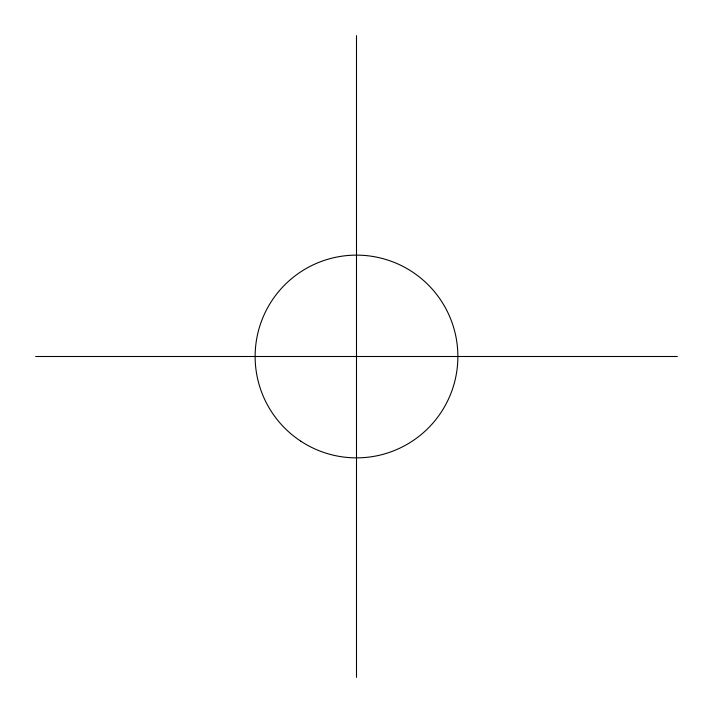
<?xml version="1.0" encoding="UTF-8"?>
<svg xmlns="http://www.w3.org/2000/svg" width="713" height="713" viewBox="0 0 713 713"><rect width="100%" height="100%" fill="white"/><g stroke="black" fill="none" stroke-linecap="round" stroke-linejoin="round"><path stroke-width="1.07" d="M35.65 356.5L677.35 356.5M356.5 35.65L356.5 677.35M300.815 441.204A101.371 101.371 0 0 0 457.701 362.364A101.371 101.371 0 0 0 310.984 265.922A101.371 101.371 0 0 0 300.815 441.204"/></g></svg>
